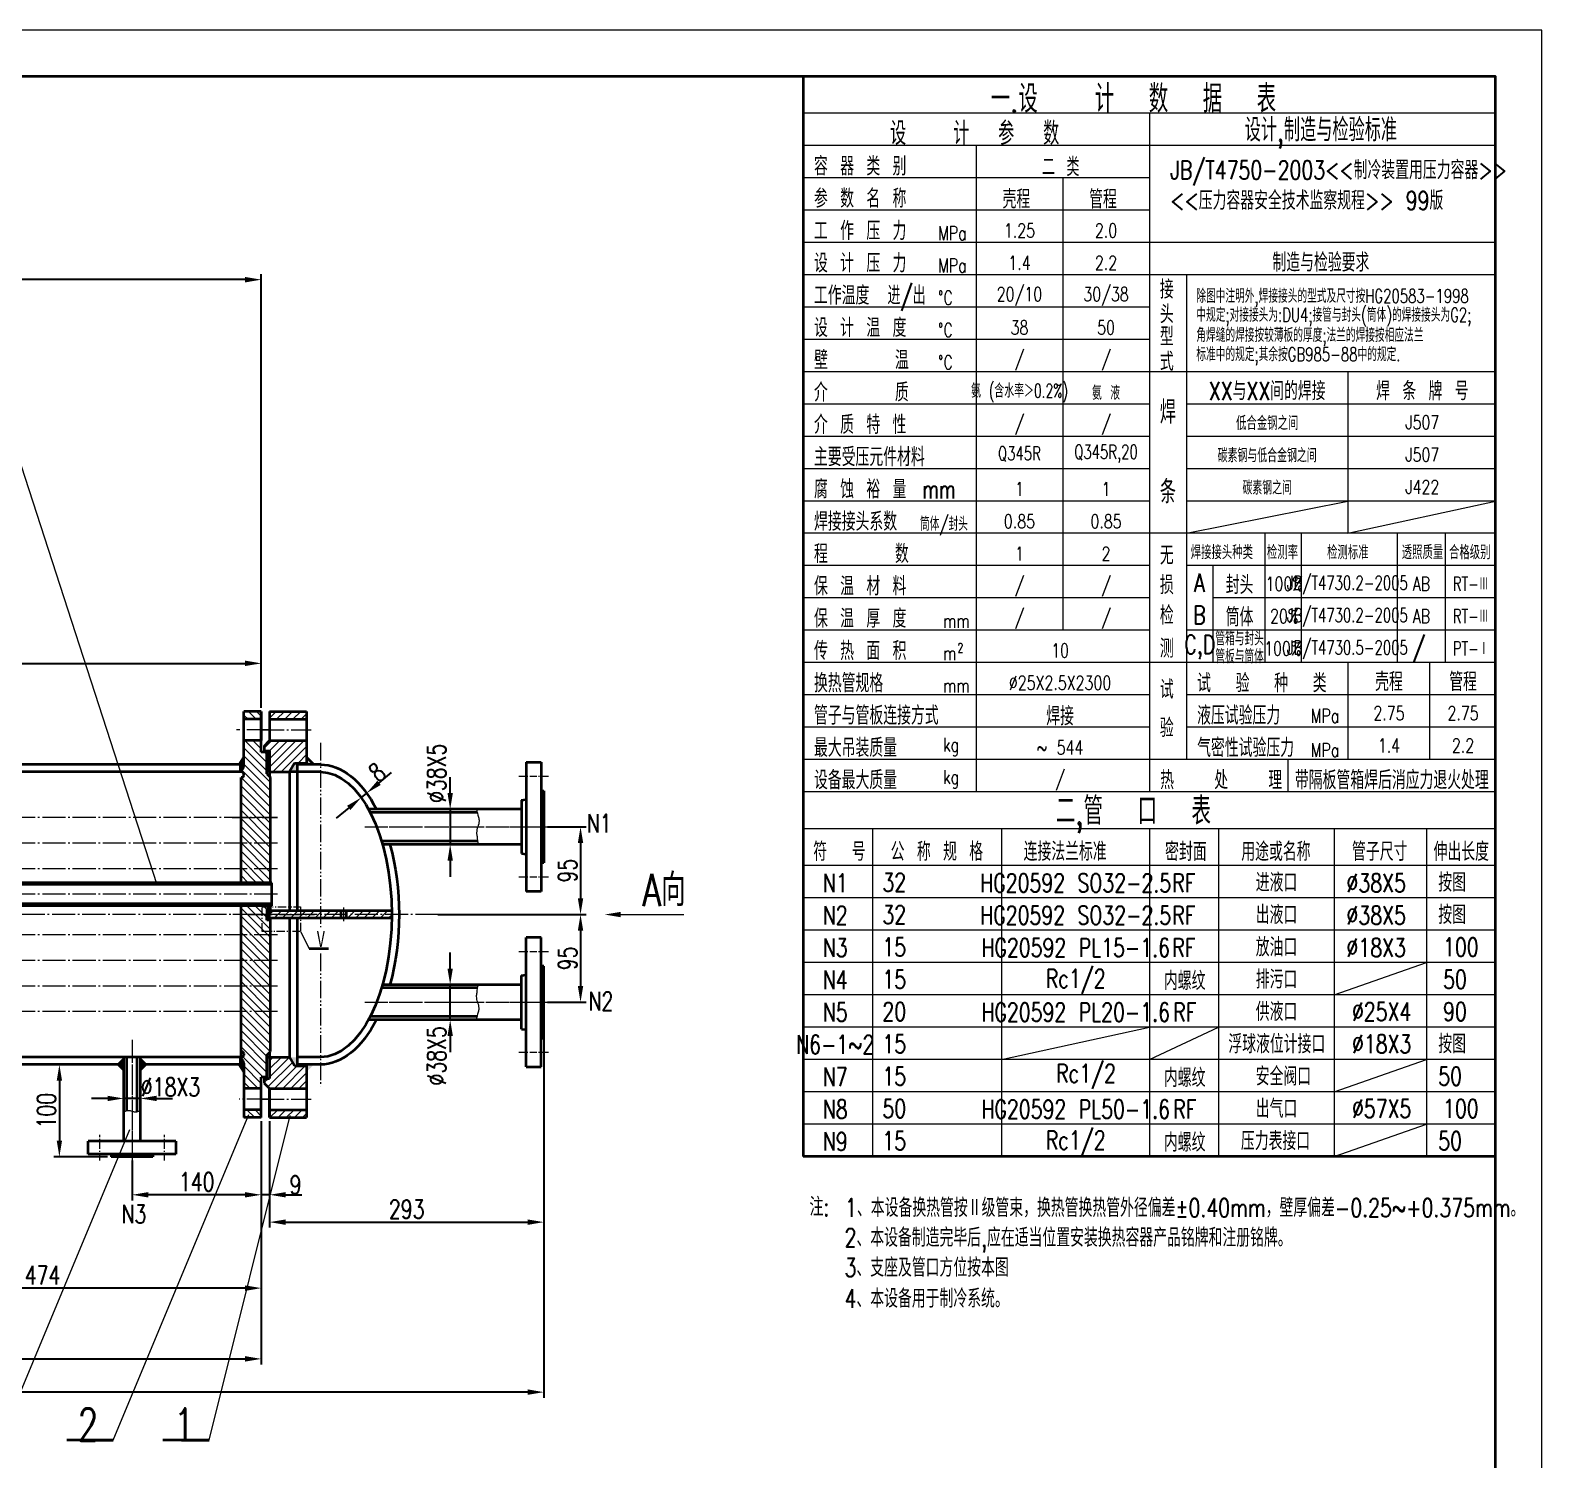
# Model space of a CAD drawing. Extents: x 0 to 6472, y 0 to 2970.
# Drawn here: x 2568 to 4205, y 1421 to 2970 of the extents above; entities that cross this region are included whole.
import ezdxf
from ezdxf.enums import TextEntityAlignment as Align

# ---------------------------------------------------------------- set-up
doc = ezdxf.new("R2010")
doc.units = 0
doc.header["$LTSCALE"] = 10
doc.header["$MEASUREMENT"] = 0
doc.header["$PDMODE"] = 3
for name, pattern in [('JXX-L', [2.95, 1.9, -0.25, 0.15, -0.25, 0.15, -0.25]), ('JXX-S', [1.7, 0.9, -0.2, 0.1, -0.2, 0.1, -0.2]), ('ZXX-L', [3.28, 2.5, -0.3, 0.18, -0.3]), ('ZXX-S', [1.27, 0.75, -0.2, 0.12, -0.2])]:
    doc.linetypes.add(name, pattern=pattern)
doc.layers.get('0').update_dxf_attribs({"linetype": 'CONTINUOUS', "lineweight": 20})
doc.layers.get('Defpoints').update_dxf_attribs({"linetype": 'CONTINUOUS', "lineweight": 20})
for name, color, linetype, lineweight in [('A 粗实线', 2, 'CONTINUOUS', 35), ('B 细实线', 7, 'CONTINUOUS', 20), ('D 短中心线', 1, 'ZXX-S', 20), ('E 长中心线', 1, 'ZXX-L', 20), ('H 短双点线', 4, 'JXX-S', 20), ('I 长双点线', 4, 'JXX-L', 20)]:
    doc.layers.add(name, color=color, linetype=linetype, lineweight=lineweight)
doc.styles.add('HZ', font='txt', dxfattribs={"width": 0.75, "bigfont": 'hztxt'})
doc.styles.add('HZTXT', font='TXT.SHX', dxfattribs={"width": 0.75, "bigfont": 'HZTXT'})
doc.dimstyles.new('副本1比5', dxfattribs={"dimscale": 5, "dimtxt": 4, "dimasz": 3.5, "dimexe": 1.2, "dimexo": 0.8, "dimgap": 0.8, "dimtad": 1, "dimdec": 0, "dimzin": 0, "dimdsep": 46, "dimtxsty": 'HZTXT', "dimcen": 0, "dimadec": 0, "dimazin": 0, "dimtfac": 0.375, "dimtdec": 0, "dimtmove": 2, "dimatfit": 0, "dimfxl": 0, "dimtzin": 0, "dimarcsym": 0})
pattern_1 = [(45, (3411.305, -3024.571), (-4.4194174, 4.4194174), [])]

# ---------------------------------------------------------------- blocks, each defined once
blk = doc.blocks.new('*D82')
at = {"color": 0, "lineweight": -2}
for p, q in [((3009.2, 2012), (3169.8, 2012)), ((3163.8, 1994.5), (3163.8, 1934.5)), ((3128, 1917), (3169.8, 1917))]:
    blk.add_line(p, q, dxfattribs=at)
at = {"color": 0}
for points in [[(3160.9, 1994.5), (3166.7, 1994.5), (3163.8, 2012)], [(3160.9, 1934.5), (3166.7, 1934.5), (3163.8, 1917)]]:
    blk.add_solid(points, dxfattribs=at)
at = {"layer": 'Defpoints', "color": 0}
for p in [(3005.2, 2012), (3124, 1917), (3163.8, 1917)]:
    blk.add_point(p, dxfattribs=at)
at = {"color": 0, "insert": (3149.8, 1964.5), "char_height": 20, "attachment_point": 5, "rotation": 90, "style": 'HZTXT'}
blk.add_mtext('95', dxfattribs=at)
blk = doc.blocks.new('*D83')
at = {"color": 0, "lineweight": -2}
for p, q in [((3128, 2107), (3169.8, 2107)), ((3163.8, 2089.5), (3163.8, 2029.5)), ((3009.2, 2012), (3169.8, 2012))]:
    blk.add_line(p, q, dxfattribs=at)
at = {"color": 0}
for points in [[(3160.9, 2089.5), (3166.7, 2089.5), (3163.8, 2107)], [(3160.9, 2029.5), (3166.7, 2029.5), (3163.8, 2012)]]:
    blk.add_solid(points, dxfattribs=at)
at = {"layer": 'Defpoints', "color": 0}
for p in [(3124, 2107), (3005.2, 2012), (3163.8, 2012)]:
    blk.add_point(p, dxfattribs=at)
at = {"color": 0, "insert": (3149.8, 2059.5), "char_height": 20, "attachment_point": 5, "rotation": 90, "style": 'HZTXT'}
blk.add_mtext('95', dxfattribs=at)
blk = doc.blocks.new('*D85')
at = {"color": 0, "lineweight": -2}
for p, q in [((2669, 1802), (2669, 1818.8)), ((2687, 1803.5), (2687, 1818.8)), ((2651.5, 1812.8), (2634, 1812.8)), ((2687, 1812.8), (2669, 1812.8)), ((2704.5, 1812.8), (2722, 1812.8))]:
    blk.add_line(p, q, dxfattribs=at)
at = {"color": 0}
for points in [[(2651.5, 1815.7), (2651.5, 1809.9), (2669, 1812.8)], [(2704.5, 1815.7), (2704.5, 1809.9), (2687, 1812.8)]]:
    blk.add_solid(points, dxfattribs=at)
at = {"layer": 'Defpoints', "color": 0}
for p in [(2669, 1812.8), (2669, 1798), (2687, 1799.5)]:
    blk.add_point(p, dxfattribs=at)
at = {"color": 0, "insert": (2719.7, 1825.1), "char_height": 20, "attachment_point": 5, "style": 'HZTXT'}
blk.add_mtext('%%c18X3', dxfattribs=at)
blk = doc.blocks.new('*D86')
at = {"color": 0, "lineweight": -2}
for p, q in [((2818, 1788), (2818, 1702.4)), ((2827, 1788), (2827, 1702.4)), ((2800.5, 1708.4), (2783, 1708.4)), ((2827, 1708.4), (2818, 1708.4)), ((2844.5, 1708.4), (2862, 1708.4))]:
    blk.add_line(p, q, dxfattribs=at)
at = {"color": 0}
for points in [[(2800.5, 1711.3), (2800.5, 1705.5), (2818, 1708.4)], [(2844.5, 1711.3), (2844.5, 1705.5), (2827, 1708.4)]]:
    blk.add_solid(points, dxfattribs=at)
at = {"layer": 'Defpoints', "color": 0}
for p in [(2818, 1792), (2827, 1792), (2818, 1708.4)]:
    blk.add_point(p, dxfattribs=at)
at = {"color": 0, "insert": (2855.1, 1719.3), "char_height": 20, "attachment_point": 5, "style": 'HZTXT'}
blk.add_mtext('9', dxfattribs=at)
blk = doc.blocks.new('*D87')
at = {"color": 0, "lineweight": -2}
for p, q in [((2818, 1788), (2818, 1702.4)), ((2678, 1745.5), (2678, 1702.4)), ((2800.5, 1708.4), (2695.5, 1708.4))]:
    blk.add_line(p, q, dxfattribs=at)
at = {"color": 0}
for points in [[(2695.5, 1711.3), (2695.5, 1705.5), (2678, 1708.4)], [(2800.5, 1711.3), (2800.5, 1705.5), (2818, 1708.4)]]:
    blk.add_solid(points, dxfattribs=at)
at = {"layer": 'Defpoints', "color": 0}
for p in [(2818, 1792), (2678, 1749.5), (2678, 1708.4)]:
    blk.add_point(p, dxfattribs=at)
at = {"color": 0, "insert": (2748, 1722.4), "char_height": 20, "attachment_point": 5, "style": 'HZTXT'}
blk.add_mtext('140', dxfattribs=at)
blk = doc.blocks.new('*D88')
at = {"color": 0, "lineweight": -2}
for p, q in [((2657, 1849.5), (2593.3, 1849.5)), ((2599.3, 1832), (2599.3, 1767)), ((2651.5, 1749.5), (2593.3, 1749.5))]:
    blk.add_line(p, q, dxfattribs=at)
at = {"color": 0}
for points in [[(2596.4, 1832), (2602.2, 1832), (2599.3, 1849.5)], [(2596.4, 1767), (2602.2, 1767), (2599.3, 1749.5)]]:
    blk.add_solid(points, dxfattribs=at)
at = {"layer": 'Defpoints', "color": 0}
for p in [(2661, 1849.5), (2599.3, 1749.5), (2655.5, 1749.5)]:
    blk.add_point(p, dxfattribs=at)
at = {"color": 0, "insert": (2585.3, 1799.5), "char_height": 20, "attachment_point": 5, "rotation": 90, "style": 'HZTXT'}
blk.add_mtext('100', dxfattribs=at)
blk = doc.blocks.new('*D89')
at = {"color": 0, "lineweight": -2}
for p, q in [((2818, 1788), (2818, 1601.3)), ((2344, 1645.5), (2344, 1601.3)), ((2800.5, 1607.3), (2361.5, 1607.3))]:
    blk.add_line(p, q, dxfattribs=at)
at = {"color": 0}
for points in [[(2361.5, 1610.2), (2361.5, 1604.3), (2344, 1607.3)], [(2800.5, 1610.2), (2800.5, 1604.3), (2818, 1607.3)]]:
    blk.add_solid(points, dxfattribs=at)
at = {"layer": 'Defpoints', "color": 0}
for p in [(2818, 1792), (2344, 1649.5), (2344, 1607.3)]:
    blk.add_point(p, dxfattribs=at)
at = {"color": 0, "insert": (2581, 1621.3), "char_height": 20, "attachment_point": 5, "style": 'HZTXT'}
blk.add_mtext('474', dxfattribs=at)
blk = doc.blocks.new('*D100')
at = {"color": 0, "lineweight": -2}
for p, q in [((1679.5, 2610.5), (1679.5, 2705.8)), ((2818, 2236), (2818, 2705.8)), ((2800.5, 2699.8), (1697, 2699.8))]:
    blk.add_line(p, q, dxfattribs=at)
at = {"color": 0}
for points in [[(1697, 2702.7), (1697, 2696.8), (1679.5, 2699.8)], [(2800.5, 2702.7), (2800.5, 2696.8), (2818, 2699.8)]]:
    blk.add_solid(points, dxfattribs=at)
at = {"layer": 'Defpoints', "color": 0}
for p in [(1679.5, 2699.8), (1679.5, 2606.5), (2818, 2232)]:
    blk.add_point(p, dxfattribs=at)
at = {"color": 0, "insert": (2248.8, 2713.8), "char_height": 20, "attachment_point": 5, "style": 'HZTXT'}
blk.add_mtext('(1139)', dxfattribs=at)
blk = doc.blocks.new('*D101')
at = {"color": 0, "lineweight": -2}
for p, q in [((1929.5, 2320.5), (1929.5, 2278.1)), ((1947, 2284.1), (2800.5, 2284.1)), ((2818, 2236), (2818, 2290.1))]:
    blk.add_line(p, q, dxfattribs=at)
at = {"color": 0}
for points in [[(1947, 2287.1), (1947, 2281.2), (1929.5, 2284.1)], [(2800.5, 2287.1), (2800.5, 2281.2), (2818, 2284.1)]]:
    blk.add_solid(points, dxfattribs=at)
at = {"layer": 'Defpoints', "color": 0}
for p in [(1929.5, 2324.5), (2818, 2284.1), (2818, 2232)]:
    blk.add_point(p, dxfattribs=at)
at = {"color": 0, "insert": (2373.8, 2298.1), "char_height": 20, "attachment_point": 5, "style": 'HZTXT'}
blk.add_mtext('(889)', dxfattribs=at)
blk = doc.blocks.new('*D123')
at = {"color": 0, "lineweight": -2}
for p, q in [((541, 1704.4), (541, 1524.6)), ((2818, 1603.3), (2818, 1524.6)), ((558.5, 1530.6), (2800.5, 1530.6))]:
    blk.add_line(p, q, dxfattribs=at)
at = {"color": 0}
for points in [[(558.5, 1533.6), (558.5, 1527.7), (541, 1530.6)], [(2800.5, 1533.6), (2800.5, 1527.7), (2818, 1530.6)]]:
    blk.add_solid(points, dxfattribs=at)
at = {"layer": 'Defpoints', "color": 0}
for p in [(541, 1708.4), (2818, 1607.3), (2818, 1530.6)]:
    blk.add_point(p, dxfattribs=at)
at = {"color": 0, "insert": (1679.5, 1544.6), "char_height": 20, "attachment_point": 5, "style": 'HZTXT'}
blk.add_mtext('2277', dxfattribs=at)
blk = doc.blocks.new('*D133')
at = {"color": 0, "lineweight": -2}
for p, q in [((2945.6, 2154.7), (2959.1, 2165.8)), ((2929.5, 2146.6), (2928.3, 2148.2)), ((2923.7, 2141.8), (2922.4, 2143.3)), ((2932.1, 2143.5), (2926.2, 2138.7)), ((2912.7, 2127.6), (2899.2, 2116.4))]:
    blk.add_line(p, q, dxfattribs=at)
at = {"color": 0}
for points in [[(2943.7, 2156.9), (2947.4, 2152.4), (2932.1, 2143.5)], [(2910.9, 2129.8), (2914.6, 2125.3), (2926.2, 2138.7)]]:
    blk.add_solid(points, dxfattribs=at)
at = {"layer": 'Defpoints', "color": 0}
for p in [(2926.2, 2138.7), (2926.2, 2138.7), (2932.1, 2143.5)]:
    blk.add_point(p, dxfattribs=at)
at = {"color": 0, "insert": (2943.3, 2166.2), "char_height": 20, "attachment_point": 5, "rotation": 39.5629, "style": 'HZTXT'}
blk.add_mtext('8', dxfattribs=at)
blk = doc.blocks.new('*D134')
at = {"color": 0, "lineweight": -2}
for p, q in [((391.8, 2008), (391.8, 1488.6)), ((3124, 1874), (3124, 1488.6)), ((3106.5, 1494.6), (409.3, 1494.6))]:
    blk.add_line(p, q, dxfattribs=at)
at = {"color": 0}
for points in [[(409.3, 1497.6), (409.3, 1491.7), (391.8, 1494.6)], [(3106.5, 1497.6), (3106.5, 1491.7), (3124, 1494.6)]]:
    blk.add_solid(points, dxfattribs=at)
at = {"layer": 'Defpoints', "color": 0}
for p in [(391.8, 2012), (3124, 1878), (391.8, 1494.6)]:
    blk.add_point(p, dxfattribs=at)
at = {"color": 0, "insert": (1757.9, 1508.6), "char_height": 20, "attachment_point": 5, "style": 'HZTXT'}
blk.add_mtext('∽2724', dxfattribs=at)
blk = doc.blocks.new('*D135')
at = {"color": 0, "lineweight": -2}
for p, q in [((3124, 1913), (3124, 1672.8)), ((2827, 1704.4), (2827, 1672.8)), ((2844.5, 1678.8), (3106.5, 1678.8))]:
    blk.add_line(p, q, dxfattribs=at)
at = {"color": 0}
for points in [[(2844.5, 1681.7), (2844.5, 1675.8), (2827, 1678.8)], [(3106.5, 1681.7), (3106.5, 1675.8), (3124, 1678.8)]]:
    blk.add_solid(points, dxfattribs=at)
at = {"layer": 'Defpoints', "color": 0}
for p in [(3124, 1917), (2827, 1708.4), (3124, 1678.8)]:
    blk.add_point(p, dxfattribs=at)
at = {"color": 0, "insert": (2975.5, 1692.8), "char_height": 20, "attachment_point": 5, "style": 'HZTXT'}
blk.add_mtext('293', dxfattribs=at)
blk = doc.blocks.new('*D263')
at = {"color": 0, "lineweight": -2}
for p, q in [((3022.6, 2143.5), (3022.6, 2161)), ((3047.3, 2126), (3016.6, 2126)), ((3022.6, 2126), (3022.6, 2088)), ((3049.2, 2088), (3016.6, 2088)), ((3022.6, 2070.5), (3022.6, 2053))]:
    blk.add_line(p, q, dxfattribs=at)
at = {"color": 0}
for points in [[(3019.7, 2143.5), (3025.5, 2143.5), (3022.6, 2126)], [(3019.7, 2070.5), (3025.5, 2070.5), (3022.6, 2088)]]:
    blk.add_solid(points, dxfattribs=at)
at = {"layer": 'Defpoints', "color": 0}
for p in [(3051.3, 2126), (3022.6, 2088), (3053.2, 2088)]:
    blk.add_point(p, dxfattribs=at)
at = {"color": 0, "insert": (3007.9, 2165), "char_height": 20, "attachment_point": 5, "rotation": 90, "style": 'HZTXT'}
blk.add_mtext('%%c38X5', dxfattribs=at)
blk = doc.blocks.new('*D264')
at = {"color": 0, "lineweight": -2}
for p, q in [((3022.6, 1953.5), (3022.6, 1971)), ((3049.2, 1936), (3016.6, 1936)), ((3022.6, 1898), (3022.6, 1936)), ((3047.3, 1898), (3016.6, 1898)), ((3022.6, 1880.5), (3022.6, 1863))]:
    blk.add_line(p, q, dxfattribs=at)
at = {"color": 0}
for points in [[(3019.7, 1953.5), (3025.5, 1953.5), (3022.6, 1936)], [(3019.7, 1880.5), (3025.5, 1880.5), (3022.6, 1898)]]:
    blk.add_solid(points, dxfattribs=at)
at = {"layer": 'Defpoints', "color": 0}
for p in [(3022.6, 1936), (3053.2, 1936), (3051.3, 1898)]:
    blk.add_point(p, dxfattribs=at)
at = {"color": 0, "insert": (3007.9, 1858.9), "char_height": 20, "attachment_point": 5, "rotation": 90, "style": 'HZTXT'}
blk.add_mtext('%%c38X5', dxfattribs=at)

msp = doc.modelspace()

# ---------------------------------------------------------------- hatches: boundary and pattern name
h = msp.add_hatch()
h.set_pattern_fill('ANSI31', color=256, scale=50, angle=90, style=0)
h.set_pattern_definition([(135, (3411.305, -3024.571), (-4.4194174, -4.4194174), [])])
h.paths.add_polyline_path([(2818.03, 2231.99), (2799.03, 2231.99), (2799.03, 2223.49), (2818.03, 2223.49)])
h.paths.add_polyline_path([(2824.03, 2187.99), (2818.03, 2187.99), (2818.03, 2200.49), (2799.03, 2200.49), (2799.03, 2173.07, -0.2982166), (2796.03, 2168.49), (2796.03, 2166.49), (2797.03, 2166.49, -0.4142136), (2799.03, 2164.49), (2799.03, 2162.49, -0.4142136), (2797.03, 2160.49), (2796.03, 2160.49), (2796.03, 2117.13), (2828.03, 2117.13), (2828.03, 2160.49), (2824.03, 2164.49)])
h.paths.add_polyline_path([(2828.03, 2117.13), (2796.03, 2117.13), (2796.03, 2089.41), (2828.03, 2089.41)])
h.paths.add_polyline_path([(2828.03, 2089.41), (2796.03, 2089.41), (2796.03, 2061.7), (2828.03, 2061.7)])
h.paths.add_polyline_path([(2828.03, 2061.7), (2796.03, 2061.7), (2796.03, 2046.49), (2828.03, 2046.49)])
h.paths.add_polyline_path([(2818.98, 2020.18), (2828.03, 2020.18), (2828.03, 2021.49), (2796.03, 2021.49), (2796.03, 2011.99), (2818.98, 2011.99)])
h.paths.add_polyline_path([(2818.98, 2011.99), (2796.03, 2011.99), (2796.03, 1989.99), (2828.03, 1989.99), (2828.03, 1993.53), (2818.98, 1993.53)])
h.paths.add_polyline_path([(2828.03, 2005.99), (2824.03, 2005.99), (2824.03, 2011.99), (2818.98, 2011.99), (2818.98, 1993.53), (2828.03, 1993.53)])
h.paths.add_polyline_path([(2824.03, 2017.99), (2828.03, 2017.99), (2828.03, 2020.18), (2818.98, 2020.18), (2818.98, 2011.99), (2824.03, 2011.99)])
h.paths.add_polyline_path([(2828.03, 1989.99), (2796.03, 1989.99), (2796.03, 1962.27), (2828.03, 1962.27)])
h.paths.add_polyline_path([(2828.03, 1962.27), (2796.03, 1962.27), (2796.03, 1934.56), (2828.03, 1934.56)])
h.paths.add_polyline_path([(2828.03, 1934.56), (2796.03, 1934.56), (2796.03, 1906.85), (2828.03, 1906.85)])
h.paths.add_polyline_path([(2828.03, 1906.85), (2796.03, 1906.85), (2796.03, 1863.49), (2797.03, 1863.49, -0.4142136), (2799.03, 1861.49), (2799.03, 1859.49, -0.4142136), (2797.03, 1857.49), (2796.03, 1857.49), (2796.03, 1855.49, -0.2982166), (2799.03, 1850.9), (2799.03, 1823.49), (2818.03, 1823.49), (2818.03, 1835.99), (2824.03, 1835.99), (2824.03, 1859.49), (2828.03, 1863.49)])
h.paths.add_polyline_path([(2818.03, 1800.49), (2799.03, 1800.49), (2799.03, 1791.99), (2818.03, 1791.99)])
h = msp.add_hatch()
h.set_pattern_fill('ANSI31', color=256, scale=50, style=0)
h.set_pattern_definition(pattern_1)
h.paths.add_polyline_path([(2867.03, 2231.99), (2827.03, 2231.99), (2827.03, 2223.49), (2867.03, 2223.49)])
h.paths.add_polyline_path([(2867.03, 2200.49), (2827.03, 2200.49), (2821.03, 2194.49), (2821.03, 2189.49), (2827.03, 2189.49), (2827.03, 2166.49), (2848.55, 2166.49), (2854.03, 2175.99), (2867.03, 2175.99)])
for points in [[(2796.03, 2168.49), (2796.03, 2166.49), (2794.03, 2166.49), (2794.03, 2174.49), (2799.03, 2182.49), (2799.03, 2173.07, -0.2982166)], [(2824.03, 2188.99), (2827.03, 2188.99), (2827.03, 2166.99), (2824.03, 2166.99)], [(2796.03, 1855.49), (2796.03, 1857.49), (2794.03, 1857.49), (2794.03, 1849.49), (2799.03, 1841.49), (2799.03, 1850.9, 0.2982166)], [(2824.03, 1834.99), (2827.03, 1834.99), (2827.03, 1856.99), (2824.03, 1856.99)]]:
    msp.add_hatch(color=256).paths.add_polyline_path(points)
h = msp.add_hatch(color=256)
h.paths.add_polyline_path([(2824.03, 2011.99), (2827.03, 2011.99), (2827.03, 2017.99), (2824.03, 2017.99)])
h.paths.add_polyline_path([(2824.03, 2005.99), (2827.03, 2005.99), (2827.03, 2011.99), (2824.03, 2011.99)])
h = msp.add_hatch()
h.set_pattern_fill('ANSI31', color=256, scale=50, style=0)
h.set_pattern_definition([(45, (-977.636, 496.6475), (-4.419417, 4.419417), [])])
h.paths.add_polyline_path([(2875.72, 2011.99), (2882.03, 2011.99), (2882.03, 2015.99), (2827.03, 2015.99), (2827.03, 2011.99)])
h.paths.add_polyline_path([(2827.03, 2011.99), (2827.03, 2007.99), (2882.03, 2007.99), (2882.03, 2011.99)])
h.paths.add_polyline_path([(2904.03, 2011.99), (2904.03, 2015.99), (2882.03, 2015.99), (2882.03, 2011.99)])
h.paths.add_polyline_path([(2904.03, 2007.99), (2904.03, 2011.99), (2882.03, 2011.99), (2882.03, 2007.99)])
edge = h.paths.add_edge_path()
edge.add_ellipse((2882.03, 2011.99), major_axis=(0, -154.5), ratio=0.5, start_angle=90, end_angle=91.48355)
edge.add_line((2959.26, 2015.99), (2910.03, 2015.99))
edge.add_line((2910.03, 2015.99), (2910.03, 2011.99))
edge.add_line((2910.03, 2011.99), (2959.28, 2011.99))
edge = h.paths.add_edge_path()
edge.add_ellipse((2882.03, 2011.99), major_axis=(0, -154.5), ratio=0.5, start_angle=88.51645, end_angle=90)
edge.add_line((2959.28, 2011.99), (2910.03, 2011.99))
edge.add_line((2910.03, 2011.99), (2910.03, 2007.99))
edge.add_line((2910.03, 2007.99), (2959.26, 2007.99))
h = msp.add_hatch()
h.set_pattern_fill('ANSI31', color=256, scale=50, style=0)
h.set_pattern_definition(pattern_1)
h.paths.add_polyline_path([(2854.03, 1847.99), (2848.55, 1857.49), (2827.03, 1857.49), (2827.03, 1834.49), (2821.03, 1834.49), (2821.03, 1829.49), (2827.03, 1823.49), (2867.03, 1823.49), (2867.03, 1847.99)])
h.paths.add_polyline_path([(2867.03, 1791.99), (2867.03, 1800.49), (2827.03, 1800.49), (2827.03, 1791.99)])
at = {"layer": 'A 粗实线'}
h = msp.add_hatch(color=256, dxfattribs=at)
h.paths.add_polyline_path([(2867.03, 2182.49), (2875.03, 2174.49), (2857.03, 2174.49), (2857.03, 2166.49), (2854.03, 2166.49), (2854.03, 2175.99), (2867.03, 2175.99)])
h.paths.add_polyline_path([(2854.03, 2175.99), (2854.03, 2166.49), (2848.55, 2166.49)])
h = msp.add_hatch(color=256, dxfattribs=at)
h.paths.add_polyline_path([(2867.03, 1841.49), (2875.03, 1849.49), (2857.03, 1849.49), (2857.03, 1857.49), (2854.03, 1857.49), (2854.03, 1847.99), (2867.03, 1847.99)])
h.paths.add_polyline_path([(2854.03, 1847.99), (2854.03, 1857.49), (2848.55, 1857.49)])

# ---------------------------------------------------------------- linework, layer by layer
for p, q in [((3207.44, 2011.99), (3275.71, 2011.99)), ((2860.63, 1993.53), (2869.87, 1975.39)), ((3980, 1925), (4080, 1960)), ((3619.77, 1855), (3780, 1890)), ((3780, 1855), (3855, 1890)), ((3980, 1820), (4080, 1855)), ((3980, 1750), (4080, 1785))]:
    msp.add_line(p, q)
msp.add_solid([(3207.44, 2014.9), (3207.44, 2009.07), (3189.94, 2011.99)])
for p, q in [((3405, 2920), (3405, 1750)), ((2818.03, 2231.99), (2799.03, 2231.99)), ((2799.03, 2173.07), (2799.03, 2231.99)), ((2818.03, 2231.99), (2818.03, 2200.49)), ((2818.03, 2187.99), (2818.03, 2231.99)), ((2827.03, 2231.99), (2827.03, 2200.49)), ((2827.03, 2231.99), (2867.03, 2231.99)), ((2867.03, 2231.99), (2867.03, 2175.99)), ((2818.03, 2223.49), (2799.03, 2223.49)), ((2827.03, 2223.49), (2867.03, 2223.49)), ((2818.03, 2200.49), (2799.03, 2200.49)), ((2821.03, 2194.49), (2827.03, 2200.49)), ((2821.03, 2194.49), (2821.03, 2187.99)), ((2827.03, 2200.49), (2867.03, 2200.49)), ((2799.03, 2182.49), (2794.03, 2174.49)), ((2824.03, 2187.99), (2818.03, 2187.99)), ((2821.03, 2189.49), (2827.03, 2189.49)), ((2824.03, 2164.49), (2824.03, 2188.99)), ((2827.03, 2188.99), (2824.03, 2188.99)), ((2827.03, 2189.49), (2827.03, 2161.49)), ((2827.03, 2166.99), (2827.03, 2188.99)), ((2875.03, 2174.49), (2867.03, 2182.49)), ((2794.03, 2166.49), (565.03, 2166.49)), ((2794.03, 2174.49), (1967.53, 2174.49)), ((2796.03, 2166.49), (2794.03, 2166.49)), ((2796.03, 2166.49), (2796.03, 2168.49)), ((2797.03, 2166.49), (2796.03, 2166.49)), ((2799.03, 2162.49), (2799.03, 2164.49)), ((2827.03, 2166.99), (2824.03, 2166.99)), ((2824.03, 2164.49), (2828.03, 2160.49)), ((2827.03, 2166.49), (2848.55, 2166.49)), ((2854.03, 2175.99), (2848.55, 2166.49)), ((2857.03, 2166.49), (2848.55, 2166.49)), ((2848.55, 2166.49), (2848.55, 2015.99)), ((2854.03, 2175.99), (2867.03, 2175.99)), ((2857.03, 2174.49), (2857.03, 2155.28)), ((2882.03, 2174.49), (2857.03, 2174.49)), ((2857.03, 2174.49), (2857.03, 2015.99)), ((2882.03, 2166.49), (2857.03, 2166.49)), ((3105.03, 2176.99), (3121.03, 2176.99)), ((3105.03, 2176.99), (3105.03, 2036.99)), ((3121.03, 2176.99), (3121.03, 2036.99)), ((2797.03, 2160.49), (2796.03, 2160.49)), ((2796.03, 2046.49), (2796.03, 2160.49)), ((2828.03, 2046.49), (2828.03, 2160.49)), ((3121.03, 2145.99), (3124.03, 2145.99)), ((3124.03, 2145.99), (3124.03, 2067.99)), ((3124.03, 2145.99), (3124.03, 2067.99)), ((3100.03, 2135.99), (3105.03, 2136.6)), ((3100.03, 2135.99), (3100.03, 2077.99)), ((3100.03, 2135.99), (3100.03, 2135.99)), ((3100.03, 2125.99), (2934.17, 2125.99)), ((3051.88, 2122.49), (2936.02, 2122.49)), ((3052.43, 2091.49), (2948.22, 2091.49)), ((3100.03, 2087.99), (2949.29, 2087.99)), ((3100.03, 2077.99), (3100.03, 2077.99)), ((3100.03, 2077.99), (3105.03, 2077.37)), ((3100.03, 2077.99), (3100.03, 2077.99)), ((3124.03, 2067.99), (3121.03, 2067.99)), ((2829.53, 2046.49), (529.53, 2046.49)), ((2829.53, 2044.49), (529.53, 2044.49)), ((2829.53, 2021.49), (2829.53, 2046.49)), ((3121.03, 2036.99), (3105.03, 2036.99)), ((2829.53, 2023.49), (529.53, 2023.49)), ((2829.53, 2021.49), (529.53, 2021.49)), ((2796.03, 1855.49), (2796.03, 2021.49)), ((2824.03, 2017.99), (2824.03, 2011.99)), ((2828.03, 2017.99), (2824.03, 2017.99)), ((2827.03, 2017.99), (2827.03, 2011.99)), ((2959.26, 2015.99), (2827.03, 2015.99)), ((2828.03, 2015.99), (2828.03, 2021.49)), ((2904.03, 2015.99), (2904.03, 2007.99)), ((2910.03, 2015.99), (2910.03, 2007.99)), ((2824.03, 2005.99), (2824.03, 2011.99)), ((2828.03, 2005.99), (2824.03, 2005.99)), ((2827.03, 2005.99), (2827.03, 2011.99)), ((2959.26, 2007.99), (2827.03, 2007.99)), ((2828.03, 1863.49), (2828.03, 2007.99)), ((2848.55, 2007.99), (2848.55, 1857.49)), ((2857.03, 2007.99), (2857.03, 1849.49)), ((3105.03, 1846.99), (3105.03, 1986.99)), ((3121.03, 1986.99), (3105.03, 1986.99)), ((3121.03, 1846.99), (3121.03, 1986.99)), ((2869.87, 1975.39), (2890.63, 1975.39)), ((3124.03, 1955.99), (3121.03, 1955.99)), ((3124.03, 1877.99), (3124.03, 1955.99)), ((3124.03, 1877.99), (3124.03, 1955.99)), ((3052.43, 1932.49), (2948.22, 1932.49)), ((3100.03, 1935.99), (2949.29, 1935.99)), ((3100.03, 1945.99), (3105.03, 1946.6)), ((3100.03, 1887.99), (3100.03, 1945.99)), ((3100.03, 1945.99), (3100.03, 1945.99)), ((3100.03, 1945.99), (3100.03, 1945.99)), ((3051.88, 1901.49), (2936.02, 1901.49)), ((3100.03, 1897.99), (2934.17, 1897.99)), ((3100.03, 1887.99), (3105.03, 1887.37)), ((3100.03, 1887.99), (3100.03, 1887.99)), ((3121.03, 1877.99), (3124.03, 1877.99)), ((2794.03, 1857.49), (565.03, 1857.49)), ((2669.03, 1766.49), (2669.03, 1857.49)), ((2672.53, 1799.3), (2672.53, 1857.49)), ((2683.53, 1798.17), (2683.53, 1857.49)), ((2687.03, 1766.49), (2687.03, 1857.49)), ((2794.03, 1857.49), (2687.03, 1857.49)), ((2796.03, 1857.49), (2794.03, 1857.49)), ((2797.03, 1863.49), (2796.03, 1863.49)), ((2797.03, 1857.49), (2796.03, 1857.49)), ((2796.03, 1857.49), (2796.03, 1855.49)), ((2796.03, 1857.49), (2796.03, 1855.49)), ((2797.03, 1857.49), (2796.03, 1857.49)), ((2799.03, 1861.49), (2799.03, 1859.49)), ((2799.03, 1850.9), (2799.03, 1791.99)), ((2824.03, 1859.49), (2828.03, 1863.49)), ((2824.03, 1835.99), (2824.03, 1859.49)), ((2827.03, 1856.99), (2824.03, 1856.99)), ((2827.03, 1862.49), (2827.03, 1834.49)), ((2827.03, 1857.49), (2848.55, 1857.49)), ((2854.03, 1847.99), (2848.55, 1857.49)), ((2882.03, 1857.49), (2857.03, 1857.49)), ((2669.03, 1849.49), (2026.03, 1849.49)), ((2794.03, 1849.49), (2687.03, 1849.49)), ((2794.03, 1849.49), (2687.03, 1849.49)), ((2799.03, 1841.49), (2794.03, 1849.49)), ((2824.03, 1835.99), (2818.03, 1835.99)), ((2818.03, 1791.99), (2818.03, 1835.99)), ((2821.03, 1835.99), (2821.03, 1829.49)), ((2821.03, 1834.49), (2827.03, 1834.49)), ((2854.03, 1847.99), (2867.03, 1847.99)), ((2882.03, 1849.49), (2857.03, 1849.49)), ((2867.03, 1849.49), (2867.03, 1791.99)), ((3105.03, 1846.99), (3121.03, 1846.99)), ((2818.03, 1823.49), (2799.03, 1823.49)), ((2821.03, 1829.49), (2827.03, 1823.49)), ((2827.03, 1823.49), (2827.03, 1791.99)), ((2827.03, 1791.99), (2827.03, 1823.49)), ((2827.03, 1823.49), (2867.03, 1823.49)), ((2818.03, 1800.49), (2799.03, 1800.49)), ((2818.03, 1791.99), (2799.03, 1791.99)), ((2827.03, 1800.49), (2867.03, 1800.49)), ((2827.03, 1791.99), (2867.03, 1791.99)), ((2630.53, 1752.49), (2630.53, 1766.49)), ((2725.53, 1766.49), (2630.53, 1766.49)), ((2725.53, 1752.49), (2630.53, 1752.49)), ((2655.53, 1752.49), (2655.53, 1749.49)), ((2700.53, 1752.49), (2700.53, 1749.49)), ((2725.53, 1766.49), (2725.53, 1752.49)), ((2655.53, 1749.49), (2655.53, 1749.49)), ((2700.53, 1749.49), (2655.53, 1749.49)), ((2687.03, 1749.49), (2669.03, 1749.49)), ((4155, 1750), (3405, 1750)), ((2657.48, 1442.44), (2607.48, 1442.44)), ((2627.39, 1442.44), (2657.48, 1442.44)), ((2761.51, 1442.44), (2711.51, 1442.44)), ((2731.43, 1442.44), (2761.51, 1442.44))]:
    msp.add_line(p, q, dxfattribs=at)
msp.add_lwpolyline([(125, 50), (4155, 50), (4155, 2920), (125, 2920)], close=True, dxfattribs=at)
for centre, radius, start, end in [((2794.03, 2173.07), 5, 293.57818, 0), ((2797.03, 2164.49), 2, 0, 90), ((2797.03, 2162.49), 2, 270, 0), ((2794.03, 1850.9), 5, 0, 66.42182), ((2794.03, 1850.9), 5, 0, 66.42182), ((2797.03, 1861.49), 2, 0, 90), ((2797.03, 1859.49), 2, 270, 0)]:
    msp.add_arc(centre, radius, start, end, dxfattribs=at)
at = {"layer": 'A 粗实线', "extrusion": (0, 0, -1)}
for major_axis, ratio, start_param, end_param in [((0, -162.5), 0.5246154, 3.1415927, 3.9348349), ((0, -154.5), 0.5, 3.1415927, 6.2831853), ((0, -162.5), 0.5246154, 4.2257108, 5.1990671), ((0, -162.5), 0.5246154, 5.489943, 6.2831853)]:
    msp.add_ellipse((2882.03, 2011.99), major_axis=major_axis, ratio=ratio, start_param=start_param, end_param=end_param, dxfattribs=at)
at = {"layer": 'A 粗实线'}
for points in [[(2669.03, 1857.49), (2661.03, 1849.49), (2669.03, 1841.49)], [(2687.03, 1857.49), (2695.03, 1849.49), (2687.03, 1841.49)]]:
    msp.add_solid(points, dxfattribs=at)
at = {"layer": 'B 细实线'}
for p, q in [((4155, 2880), (3405, 2880)), ((3780, 2880), (3780, 2145)), ((4155, 2845), (3405, 2845)), ((3592.5, 2845), (3592.5, 2145)), ((2451.59, 2823.92), (2704.83, 2044.49)), ((3780, 2810), (3405, 2810)), ((3686.25, 2810), (3686.25, 2320)), ((3780, 2775), (3405, 2775)), ((4155, 2740), (3405, 2740)), ((4155, 2705), (3405, 2705)), ((3820, 2705), (3820, 2180)), ((3780, 2670), (3405, 2670)), ((3780, 2635), (3405, 2635)), ((4155, 2600), (3405, 2600)), ((3995, 2600), (3995, 2425)), ((3780, 2565), (3405, 2565)), ((4155, 2565), (3820, 2565)), ((3780, 2530), (3405, 2530)), ((4155, 2530), (3820, 2530)), ((3780, 2495), (3405, 2495)), ((4155, 2495), (3820, 2495)), ((3780, 2460), (3405, 2460)), ((4155, 2460), (3820, 2460)), ((3820, 2425), (3995, 2460)), ((3995, 2425), (4155, 2460)), ((4155, 2425), (3405, 2425)), ((4155, 2425), (3820, 2425)), ((3905.04, 2425), (3905.04, 2320)), ((3944.42, 2425), (3944.42, 2285)), ((4048.3, 2425), (4048.3, 2285)), ((4100.35, 2425), (4100.35, 2285)), ((3780, 2390), (3405, 2390)), ((4155, 2390), (3820, 2390)), ((3848.76, 2390), (3848.76, 2285)), ((3780, 2355), (3405, 2355)), ((4155, 2355), (3848.76, 2355)), ((4155, 2355), (3870, 2355)), ((3780, 2320), (3405, 2320)), ((4155, 2320), (3820, 2320)), ((3905.04, 2320), (3905.04, 2285)), ((4155, 2285), (3405, 2285)), ((4155, 2285), (3820, 2285)), ((3995, 2285), (3995, 2180)), ((4083.53, 2285), (4083.53, 2180)), ((3780, 2250), (3405, 2250)), ((4155, 2250), (3820, 2250)), ((3780, 2215), (3405, 2215)), ((4155, 2215), (3820, 2215)), ((4155, 2215), (3820, 2215)), ((4155, 2180), (3405, 2180)), ((3930, 2180), (3930, 2145)), ((4155, 2145), (3405, 2145)), ((4155, 2105), (3405, 2105)), ((3480, 2105), (3480, 1750)), ((3619.77, 2105), (3619.77, 1750)), ((3780, 2105), (3780, 1750)), ((3855, 2105), (3855, 1750)), ((3980, 2105), (3980, 1750)), ((4080, 2105), (4080, 1750)), ((4155, 2065), (3405, 2065)), ((4155, 2030), (3405, 2030)), ((4155, 1995), (3405, 1995)), ((4155, 1960), (3405, 1960)), ((4155, 1925), (3405, 1925)), ((4155, 1890), (3405, 1890)), ((4155, 1855), (3405, 1855)), ((4155, 1820), (3405, 1820)), ((2657.48, 1442.44), (2804.45, 1795.46)), ((2761.51, 1442.44), (2849.22, 1794.21)), ((4155, 1785), (3405, 1785)), ((2535.49, 1442.44), (2675.67, 1779.13))]:
    msp.add_line(p, q, dxfattribs=at)
msp.add_lwpolyline([(0, 0), (4205, 0), (4205, 2970), (0, 2970)], close=True, dxfattribs=at)
for points in [[(3051.35, 2125.99, 0.0680772), (3053.37, 2117.45, -0.0747555), (3053.86, 2113.39, -0.0891729), (3052.53, 2106.99, 0.0891729), (3051.2, 2100.59, 0.0747555), (3051.7, 2096.52, 0.0406231), (3053.23, 2087.99)], [(3051.35, 1897.99, -0.0680772), (3053.37, 1906.52, 0.0747555), (3053.86, 1910.59, 0.0891729), (3052.53, 1916.99, -0.0891729), (3051.2, 1923.39, -0.0747555), (3051.7, 1927.45, -0.0406231), (3053.23, 1935.99)], [(2687.03, 1799.49, -0.051394), (2683.92, 1798.27, -0.0747555), (2681.63, 1797.99, -0.0891729), (2678.03, 1798.74, 0.0891729), (2674.43, 1799.49, 0.0747555), (2672.15, 1799.21, 0.051394), (2669.03, 1797.99)]]:
    msp.add_lwpolyline(points, format="xyb", dxfattribs=at)
at = {"layer": 'D 短中心线'}
for p, q in [((3129.03, 2161.49), (3097.03, 2161.49)), ((2934.37, 2106.99), (3131.2, 2106.99)), ((3129.03, 2052.49), (3097.03, 2052.49)), ((3129.03, 1971.49), (3097.03, 1971.49)), ((2934.37, 1916.99), (3131.2, 1916.99)), ((2678.03, 1862.25), (2678.03, 1744.99)), ((3129.03, 1862.49), (3097.03, 1862.49)), ((2643.03, 1745.49), (2643.03, 1773.49)), ((2713.03, 1745.49), (2713.03, 1773.49))]:
    msp.add_line(p, q, dxfattribs=at)
at = {"layer": 'E 长中心线'}
for p, q in [((2827.47, 2211.99), (2791.11, 2211.99)), ((2817.6, 2211.99), (2871.96, 2211.99)), ((2835.44, 2117.13), (523.5, 2117.13)), ((2786.3, 2117.13), (2835.57, 2117.13)), ((2930.04, 2106.99), (3140.13, 2106.99)), ((2835.44, 2089.41), (643.93, 2089.41)), ((2835.44, 2061.7), (632.46, 2061.7)), ((2835.44, 2033.99), (523.5, 2033.99)), ((2907.03, 2019.67), (2907.03, 2004.68)), ((3009.9, 2011.99), (362.46, 2011.99)), ((2838.31, 2011.99), (2787.34, 2011.99)), ((2804.76, 2011.99), (2875.72, 2011.99)), ((2835.44, 1989.99), (2159.53, 1989.99)), ((2835.44, 1962.27), (2159.53, 1962.27)), ((2835.44, 1934.56), (2159.53, 1934.56)), ((2930.04, 1916.99), (3140.13, 1916.99)), ((2835.44, 1906.85), (523.5, 1906.85)), ((2678.03, 1876.24), (2678.03, 1728.01)), ((2827.47, 1811.99), (2794.11, 1811.99)), ((2817.6, 1811.99), (2871.96, 1811.99))]:
    msp.add_line(p, q, dxfattribs=at)
at = {"layer": 'H 短双点线'}
msp.add_lwpolyline([(2818.98, 2020.18), (2860.63, 2020.18), (2860.63, 1993.53), (2818.98, 1993.53)], close=True, dxfattribs=at)
at = {"layer": 'I 长双点线'}
for p, q in [((2882.03, 2197.94), (2882.03, 1998.48)), ((2882.03, 1969.75), (2882.03, 1826.04))]:
    msp.add_line(p, q, dxfattribs=at)

# ---------------------------------------------------------------- texts
at = {"style": 'HZTXT', "width": 0.75}
msp.add_text('Ⅴ', height=20, dxfattribs=at).set_placement((2882.53, 1984.84), align=Align.MIDDLE)
at = {"insert": (3254.22, 2038.62), "char_height": 35, "attachment_point": 5, "style": 'HZTXT'}
msp.add_mtext('A向', dxfattribs=at)
at = {"layer": 'B 细实线'}
for s, height, style, width, p in [('一.设   计  数  据  表', 30, 'HZ', 0.7, (3762.65, 2897.26)), ('设   计  参  数', 25, 'HZ', 0.7, (3590.72, 2859.6)), ('设计,制造与检验标准', 25, 'HZ', 0.7, (3965.72, 2859.6)), ('二 类', 20, 'HZ', 0.7, (3683.93, 2822.95)), ('壳程', 20, 'HZ', 0.75, (3635.94, 2787.95)), ('管程', 20, 'HZ', 0.75, (3729.72, 2787.95)), ('1.25', 15, 'HZ', 0.75, (3639.23, 2752.95)), ('2.0', 15, 'HZ', 0.75, (3733.02, 2752.95)), ('1.4', 15, 'HZ', 0.75, (3639.23, 2717.95)), ('2.2', 15, 'HZ', 0.75, (3733.02, 2717.95)), ('制造与检验要求', 20, 'HZ', 0.75, (3965.72, 2719.6)), ('20/10', 15, 'HZ', 0.75, (3639.23, 2682.95)), ('30/38', 15, 'HZ', 0.75, (3733.02, 2682.95)), ('38', 15, 'HZ', 0.75, (3639.23, 2647.95)), ('50', 15, 'HZ', 0.75, (3733.02, 2647.95)), ('/', 15, 'HZ', 0.75, (3639.23, 2612.95)), ('/', 15, 'HZ', 0.75, (3733.02, 2612.95)), ('氨 (含水率＞0.2%)', 15, 'HZ', 0.65, (3639.23, 2578.39)), ('XX与XX间的焊接', 20, 'HZ', 0.75, (3907.58, 2580.2)), ('焊 条 牌 号', 20, 'HZ', 0.75, (4075.65, 2580.2)), ('氨 液', 15, 'HZ', 0.7, (3733.02, 2577.95)), ('/', 15, 'HZ', 0.75, (3639.23, 2542.95)), ('/', 15, 'HZ', 0.75, (3733.02, 2542.95)), ('低合金钢之间', 15, 'HZ', 0.75, (3907.58, 2545.2)), ('J507', 15, 'HZ', 0.75, (4075.65, 2545.2)), ('Q345R', 15, 'HZ', 0.7, (3639.23, 2510.9)), ('Q345R,20', 15, 'HZ', 0.7, (3732.98, 2511.06)), ('碳素钢与低合金钢之间', 15, 'HZ', 0.65, (3907.58, 2510.2)), ('J507', 15, 'HZ', 0.75, (4075.65, 2510.2)), ('1', 15, 'HZ', 0.75, (3639.23, 2472.95)), ('1', 15, 'HZ', 0.75, (3733.02, 2472.95)), ('碳素钢之间', 15, 'HZ', 0.65, (3907.58, 2475.2)), ('J422', 15, 'HZ', 0.75, (4075.65, 2475.2)), ('0.85', 15, 'HZ', 0.75, (3639.23, 2437.95)), ('0.85', 15, 'HZ', 0.75, (3733.02, 2437.95)), ('1', 15, 'HZ', 0.75, (3639.23, 2402.95)), ('2', 15, 'HZ', 0.75, (3733.02, 2402.95)), ('焊接接头种类', 15, 'HZ', 0.75, (3858.48, 2405.2)), ('检测率', 15, 'HZ', 0.75, (3924.11, 2405.2)), ('检测标准', 15, 'HZ', 0.75, (3994.94, 2405.2)), ('透照质量', 15, 'HZ', 0.75, (4075.8, 2405.2)), ('合格级别', 15, 'HZ', 0.75, (4127, 2405.2)), ('/', 15, 'HZ', 0.75, (3639.27, 2367.95)), ('/', 15, 'HZ', 0.75, (3733.02, 2367.95)), ('A', 20, 'HZ', 0.75, (3834.09, 2371.58)), ('封头', 20, 'HZ', 0.75, (3877.71, 2370.2)), ('100%', 15, 'HZ', 0.75, (3926.1, 2370.2)), ('JB/T4730.2-2005', 15, 'HZ', 0.7, (3994.35, 2370.2)), ('AB', 15, 'HZ', 0.75, (4074.56, 2370.2)), ('RT-Ⅲ', 15, 'HZ', 0.7, (4128.07, 2370.2)), ('/', 15, 'HZ', 0.75, (3639.27, 2332.95)), ('/', 15, 'HZ', 0.75, (3733.02, 2332.95)), ('B', 20, 'HZ', 0.75, (3834.09, 2336.58)), ('筒体', 20, 'HZ', 0.75, (3877.71, 2335.2)), ('20%', 15, 'HZ', 0.75, (3926.1, 2335.2)), ('JB/T4730.2-2005', 15, 'HZ', 0.7, (3994.35, 2335.2)), ('AB', 15, 'HZ', 0.75, (4074.56, 2335.2)), ('RT-Ⅲ', 15, 'HZ', 0.7, (4128.07, 2335.2)), ('C,D', 20, 'HZ', 0.75, (3834.52, 2301.53)), ('管箱与封头', 15, 'HZ', 0.7, (3877.71, 2311.83)), ('JB/T4730.5-2005', 15, 'HZ', 0.7, (3994.35, 2300.2)), ('/', 20, 'HZ', 0.75, (4071.95, 2300.2)), ('10', 15, 'HZ', 0.75, (3683.21, 2297.95)), ('管板与筒体', 15, 'HZ', 0.7, (3877.71, 2292.44)), ('100%', 15, 'HZ', 0.75, (3924.52, 2300.2)), ('PT-Ⅰ', 15, 'HZ', 0.7, (4127.98, 2300.2)), ('壳程', 20, 'HZ', 0.75, (4039.47, 2265.2)), ('管程', 20, 'HZ', 0.75, (4119.73, 2265.2)), ('%%c25X2.5X2300', 15, 'HZ', 0.75, (3683.21, 2262.95)), ('焊接', 20, 'HZ', 0.75, (3683.21, 2227.95)), ('2.75', 15, 'HZ', 0.75, (4039.47, 2230.2)), ('2.75', 15, 'HZ', 0.75, (4119.73, 2230.2)), ('~ 544', 15, 'HZ', 0.75, (3683.21, 2192.95)), ('1.4', 15, 'HZ', 0.75, (4039.47, 2195.2)), ('2.2', 15, 'HZ', 0.75, (4119.73, 2195.2)), ('/', 15, 'HZ', 0.75, (3683.21, 2157.95)), ('二,管  口  表', 30, 'HZ', 0.7, (3762.65, 2121.32)), ('N1', 20, 'HZ', 0.75, (3183.98, 2110.83)), ('符  号', 20, 'HZ', 0.75, (3444.21, 2081.22)), ('公 称 规 格', 20, 'HZ', 0.75, (3549.79, 2081.22)), ('连接法兰标准', 20, 'HZ', 0.75, (3688.7, 2081.22)), ('密封面', 20, 'HZ', 0.75, (3819.47, 2081.22)), ('用途或名称', 20, 'HZ', 0.75, (3917.01, 2081.22)), ('管子尺寸', 20, 'HZ', 0.75, (4029.47, 2081.22)), ('伸出长度', 20, 'HZ', 0.75, (4117.84, 2081.22)), ('N1', 20, 'HZ', 0.75, (3439.68, 2046.22)), ('HG20592 SO32-2.5', 20, 'HZ', 0.75, (3700.18, 2046.22)), ('RF', 20, 'HZ', 0.75, (3817.2, 2046.22)), ('%%c38X5', 20, 'HZ', 0.75, (4025.68, 2046.22)), ('N2', 20, 'HZ', 0.75, (3439.68, 2011.22)), ('HG20592 SO32-2.5', 20, 'HZ', 0.75, (3700.18, 2011.22)), ('RF', 20, 'HZ', 0.75, (3817.2, 2011.22)), ('%%c38X5', 20, 'HZ', 0.75, (4025.68, 2011.22)), ('N3', 20, 'HZ', 0.75, (3439.68, 1976.22)), ('HG20592 PL15-1.6', 20, 'HZ', 0.75, (3700.18, 1976.22)), ('RF', 20, 'HZ', 0.75, (3817.2, 1976.22)), ('%%c18X3', 20, 'HZ', 0.75, (4025.68, 1976.22)), ('N4', 20, 'HZ', 0.75, (3439.68, 1941.22)), ('Rc1/2', 20, 'HZ', 0.75, (3700.18, 1941.22)), ('内螺纹', 20, 'HZ', 0.75, (3818.27, 1941.22)), ('N2', 20, 'HZ', 0.75, (3185.86, 1918.16)), ('N5', 20, 'HZ', 0.75, (3439.68, 1906.22)), ('HG20592 PL20-1.6', 20, 'HZ', 0.75, (3700.18, 1906.22)), ('RF', 20, 'HZ', 0.75, (3818.27, 1906.22)), ('N6-1~2', 20, 'HZ', 0.75, (3439.68, 1871.22)), ('N7', 20, 'HZ', 0.75, (3439.68, 1836.22)), ('内螺纹', 20, 'HZ', 0.75, (3818.27, 1836.22)), ('N8', 20, 'HZ', 0.75, (3439.68, 1801.22)), ('HG20592 PL50-1.6', 20, 'HZ', 0.75, (3700.18, 1801.22)), ('RF', 20, 'HZ', 0.75, (3818.27, 1801.22)), ('N9', 20, 'HZ', 0.75, (3439.68, 1766.22)), ('Rc1/2', 20, 'HZ', 0.75, (3700.18, 1766.22)), ('内螺纹', 20, 'HZ', 0.75, (3818.27, 1766.22)), ('N3', 20, 'HZ', 0.75, (2680.02, 1687.59)), ('2', 35, 'HZTXT', 0.75, (2630.35, 1459.43)), ('1', 35, 'HZTXT', 0.75, (2734.38, 1459.43))]:
    msp.add_text(s, height=height, dxfattribs=dict(at, style=style, width=width)).set_placement(p, align=Align.MIDDLE)
at = {"layer": 'B 细实线', "style": 'HZ'}
for s, height, width, p in [('容 器 类 别', 20, 0.75, (3416.67, 2812.7)), ('JB/T4750-2003<<制冷装置用压力容器>>', 20, 0.75, (3802.56, 2808.59)), ('参 数 名 称', 20, 0.75, (3416.67, 2777.7)), ('<<压力容器安全技术监察规程>> 99版', 20, 0.75, (3802.56, 2775.54)), ('工 作 压 力', 20, 0.75, (3416.67, 2742.7)), ('MPa', 15, 0.75, (3551.14, 2742.7)), ('设 计 压 力', 20, 0.75, (3416.67, 2707.7)), ('MPa', 15, 0.75, (3551.14, 2707.7)), ('工作温度', 20, 0.75, (3416.67, 2672.7)), ('进/出', 20, 0.7, (3496.34, 2672.7)), ('%%DC', 15, 0.75, (3551.14, 2672.7)), ('接', 20, 0.75, (3791.33, 2679.25)), ('除图中注明外,焊接接头的型式及尺寸按HG20583-1998', 15, 0.7, (3830.83, 2674.64)), ('头', 20, 0.75, (3791.33, 2652.44)), ('中规定;对接接头为:DU4;接管与封头(筒体)的焊接接头为G2;', 15, 0.7, (3830.83, 2654.15)), ('设 计 温 度', 20, 0.75, (3416.67, 2637.7)), ('%%DC', 15, 0.75, (3551.14, 2637.7)), ('型', 20, 0.75, (3791.33, 2627.99)), ('角焊缝的焊接按较薄板的厚度;法兰的焊接按相应法兰', 15, 0.7, (3830.83, 2632.29)), ('壁     温', 20, 0.75, (3416.67, 2602.7)), ('式', 20, 0.75, (3791.33, 2601.05)), ('标准中的规定;其余按GB985-88中的规定.', 15, 0.7, (3830.83, 2611.45)), ('%%DC', 15, 0.75, (3551.14, 2602.7)), ('介     质', 20, 0.75, (3416.67, 2567.7)), ('焊', 25, 0.7, (3791.33, 2543.78)), ('介 质 特 性', 20, 0.75, (3416.67, 2532.7)), ('主要受压元件材料', 20, 0.75, (3416.67, 2497.7)), ('腐 蚀 裕 量', 20, 0.75, (3416.67, 2462.7)), ('mm', 20, 0.7, (3533.92, 2462.7)), ('条', 25, 0.7, (3791.33, 2457.42)), ('焊接接头系数', 20, 0.75, (3416.67, 2427.7)), ('筒体/封头', 15, 0.7, (3531.52, 2427.7)), ('程     数', 20, 0.75, (3416.67, 2392.7)), ('无', 20, 0.75, (3791.33, 2391.08)), ('保 温 材 料', 20, 0.75, (3416.67, 2357.7)), ('损', 20, 0.75, (3791.33, 2358.97)), ('保 温 厚 度', 20, 0.75, (3416.67, 2322.7)), ('检', 20, 0.75, (3791.33, 2326.15)), ('mm', 15, 0.75, (3556.46, 2322.7)), ('传 热 面 积', 20, 0.75, (3416.67, 2287.7)), ('测', 20, 0.75, (3791.33, 2290.26)), ('m', 15, 0.75, (3556.46, 2287.7)), ('2', 10, 0.7, (3572.29, 2296.02)), ('换热管规格', 20, 0.75, (3416.67, 2252.7)), ('mm', 15, 0.75, (3556.46, 2252.7)), ('试', 20, 0.75, (3791.33, 2245.77)), ('试  验  种  类', 20, 0.75, (3831.67, 2252.7)), ('管子与管板连接方式', 20, 0.75, (3416.67, 2217.7)), ('液压试验压力', 20, 0.75, (3831.67, 2217.7)), ('MPa', 15, 0.75, (3954.77, 2219.74)), ('验', 20, 0.75, (3791.33, 2204.24)), ('最大吊装质量', 20, 0.75, (3416.67, 2182.7)), ('kg', 15, 0.75, (3556.46, 2188.48)), ('气密性试验压力', 20, 0.75, (3831.67, 2182.7)), ('MPa', 15, 0.75, (3954.77, 2182.7)), ('设备最大质量', 20, 0.75, (3416.67, 2147.7)), ('kg', 15, 0.75, (3556.46, 2153.48)), ('热   处   理', 20, 0.75, (3791.67, 2147.7)), ('带隔板管箱焊后消应力退火处理', 20, 0.75, (3937.59, 2147.7)), ('32', 20, 0.75, (3490.79, 2036.81)), ('进液口', 20, 0.75, (3895.18, 2036.68)), ('按图', 20, 0.75, (4092.91, 2036.81)), ('32', 20, 0.75, (3490.79, 2001.81)), ('出液口', 20, 0.75, (3895.18, 2001.68)), ('按图', 20, 0.75, (4092.91, 2001.81)), ('15', 20, 0.75, (3490.79, 1966.81)), ('放油口', 20, 0.75, (3895.18, 1966.68)), ('100', 20, 0.75, (4098.09, 1966.81)), ('15', 20, 0.75, (3490.79, 1931.81)), ('排污口', 20, 0.75, (3895.18, 1931.68)), ('50', 20, 0.75, (4098.09, 1931.81)), ('20', 20, 0.75, (3490.79, 1896.81)), ('供液口', 20, 0.75, (3895.18, 1896.68)), ('%%C25X4', 20, 0.75, (3999.4, 1896.81)), ('90', 20, 0.75, (4098.07, 1896.81)), ('浮球液位计接口', 20, 0.75, (3865.51, 1861.68)), ('按图', 20, 0.75, (4092.91, 1861.81)), ('15', 20, 0.75, (3490.79, 1861.81)), ('%%C18X3', 20, 0.75, (3999.4, 1861.81)), ('Rc1/2', 20, 0.75, (3678.86, 1830)), ('15', 20, 0.75, (3490.79, 1826.81)), ('安全阀口', 20, 0.75, (3895.18, 1826.68)), ('50', 20, 0.75, (4092.91, 1826.81)), ('50', 20, 0.75, (3490.79, 1791.81)), ('出气口', 20, 0.75, (3895.18, 1791.68)), ('%%C57X5', 20, 0.75, (3999.4, 1791.81)), ('100', 20, 0.75, (4098.07, 1791.81)), ('15', 20, 0.75, (3490.79, 1756.81)), ('压力表接口', 20, 0.75, (3879.12, 1756.68)), ('50', 20, 0.75, (4092.91, 1756.81)), ('注:', 20, 0.75, (3411.84, 1685.39)), ('1、本设备换热管按Ⅱ级管束，换热管换热管外径偏差%%P0.40mm，壁厚偏差-0.25~+0.375mm。', 20, 0.75, (3450.37, 1684.42)), ('2、本设备制造完毕后,应在适当位置安装换热容器产品铭牌和注册铭牌。', 20, 0.75, (3449.79, 1652.06)), ('3、支座及管口方位按本图', 20, 0.75, (3449.79, 1619.62)), ('4、本设备用于制冷系统。', 20, 0.75, (3449.79, 1586.05))]:
    msp.add_text(s, height=height, dxfattribs=dict(at, width=width)).set_placement(p)

# ---------------------------------------------------------------- dimensions: what is measured, and where the dimension line sits
for base, p1, p2, text, picture, middle in [((1679.53, 2699.76), (2818.03, 2231.99), (1679.53, 2606.49), '(1139)', '*D100', (2248.78, 2713.76)), ((2818.03, 2284.15), (1929.53, 2324.49), (2818.03, 2231.99), '(889)', '*D101', (2373.78, 2298.15)), ((391.78, 1494.64), (3124.03, 1877.99), (391.78, 2011.99), '∽2724', '*D134', (1757.91, 1508.64)), ((3124.03, 1678.76), (2827.03, 1708.38), (3124.03, 1916.99), '293', '*D135', (2975.53, 1692.76))]:
    dim = msp.add_linear_dim(base=base, p1=p1, p2=p2, text=text, dimstyle='副本1比5')
    dim.commit()
    dim.dimension.update_dxf_attribs({"geometry": picture, "text_midpoint": middle})
for base, p1, p2, angle, picture, middle in [((3022.63, 2087.99), (3051.35, 2125.99), (3053.23, 2087.99), 90, '*D263', (3007.9, 2165.03)), ((3022.63, 1935.99), (3051.35, 1897.99), (3053.23, 1935.99), 270, '*D264', (3007.9, 1858.94))]:
    dim = msp.add_linear_dim(base=base, p1=p1, p2=p2, angle=angle, text='%%c38X5', dimstyle='副本1比5')
    dim.commit()
    dim.dimension.update_dxf_attribs({"geometry": picture, "text_midpoint": middle, "dimtype": 160})
dim = msp.add_linear_dim(base=(2926.22, 2138.71), p1=(2932.07, 2143.55), p2=(2926.22, 2138.71), angle=219.56286, dimstyle='副本1比5')
dim.commit()
dim.dimension.update_dxf_attribs({"geometry": '*D133', "text_midpoint": (2943.3, 2166.16), "dimtype": 161})
for base, p1, p2, picture, middle in [((3163.83, 2011.99), (3124.03, 2106.99), (3005.25, 2011.99), '*D83', (3149.83, 2059.49)), ((3163.83, 1916.99), (3005.25, 2011.99), (3124.03, 1916.99), '*D82', (3149.83, 1964.49)), ((2599.32, 1749.49), (2661.03, 1849.49), (2655.53, 1749.49), '*D88', (2585.32, 1799.49))]:
    dim = msp.add_linear_dim(base=base, p1=p1, p2=p2, angle=90, dimstyle='副本1比5')
    dim.commit()
    dim.dimension.update_dxf_attribs({"geometry": picture, "text_midpoint": middle})
dim = msp.add_linear_dim(base=(2669.03, 1812.78), p1=(2687.03, 1799.49), p2=(2669.03, 1797.99), text='%%c18X3', dimstyle='副本1比5')
dim.commit()
dim.dimension.update_dxf_attribs({"geometry": '*D85', "text_midpoint": (2719.68, 1825.08), "dimtype": 160})
for base, p1, p2, picture, middle in [((2344.03, 1607.25), (2818.03, 1791.99), (2344.03, 1649.49), '*D89', (2581.03, 1621.25)), ((2678.03, 1708.38), (2818.03, 1791.99), (2678.03, 1749.49), '*D87', (2748.03, 1722.38)), ((2818.03, 1530.65), (541.03, 1708.38), (2818.03, 1607.25), '*D123', (1679.53, 1544.65))]:
    dim = msp.add_linear_dim(base=base, p1=p1, p2=p2, dimstyle='副本1比5')
    dim.commit()
    dim.dimension.update_dxf_attribs({"geometry": picture, "text_midpoint": middle})
dim = msp.add_linear_dim(base=(2818.03, 1708.38), p1=(2827.03, 1791.99), p2=(2818.03, 1791.99), dimstyle='副本1比5')
dim.commit()
dim.dimension.update_dxf_attribs({"geometry": '*D86', "text_midpoint": (2855.12, 1719.3), "dimtype": 160})

doc.saveas('drawing.dxf')
